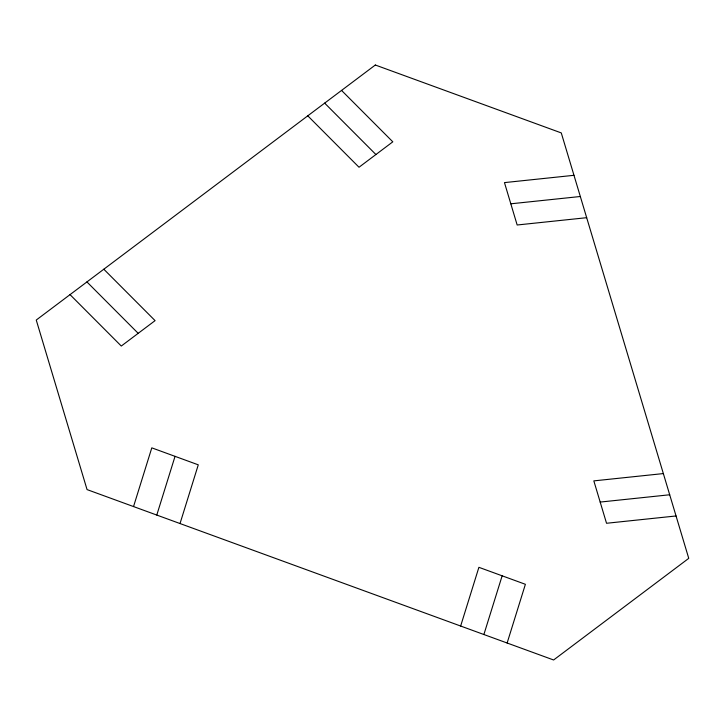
<?xml version="1.0" encoding="UTF-8"?>
<svg xmlns="http://www.w3.org/2000/svg" width="725" height="725" viewBox="0 0 725 725"><rect width="100%" height="100%" fill="white"/><g stroke="black" fill="none" stroke-linecap="round" stroke-linejoin="round"><path stroke-width="1.09" d="M133.536 506.567L151.797 447.851L198.278 464.834L180.027 523.541M156.781 515.058L175.042 456.342M460.647 626.037L478.899 567.322L525.389 584.296L507.128 643.012M483.883 634.52L502.144 575.813M573.973 175.305L504.464 182.609L517.161 224.995L586.679 217.69M510.808 203.807L580.326 196.502M663.348 473.579L593.829 480.883L606.535 523.269L676.053 515.964M600.182 502.072L669.701 494.767M341.548 90.417L392.805 141.828L359.02 167.239L307.772 115.828M324.664 103.122L375.913 154.534M103.82 269.22L155.078 320.631L121.293 346.042L70.035 294.631M86.927 281.925L138.185 333.337M375.333 65.014L36.25 320.042L87.054 489.593L553.61 659.986L688.75 558.35L561.277 132.92L375.333 65.014"/></g></svg>
